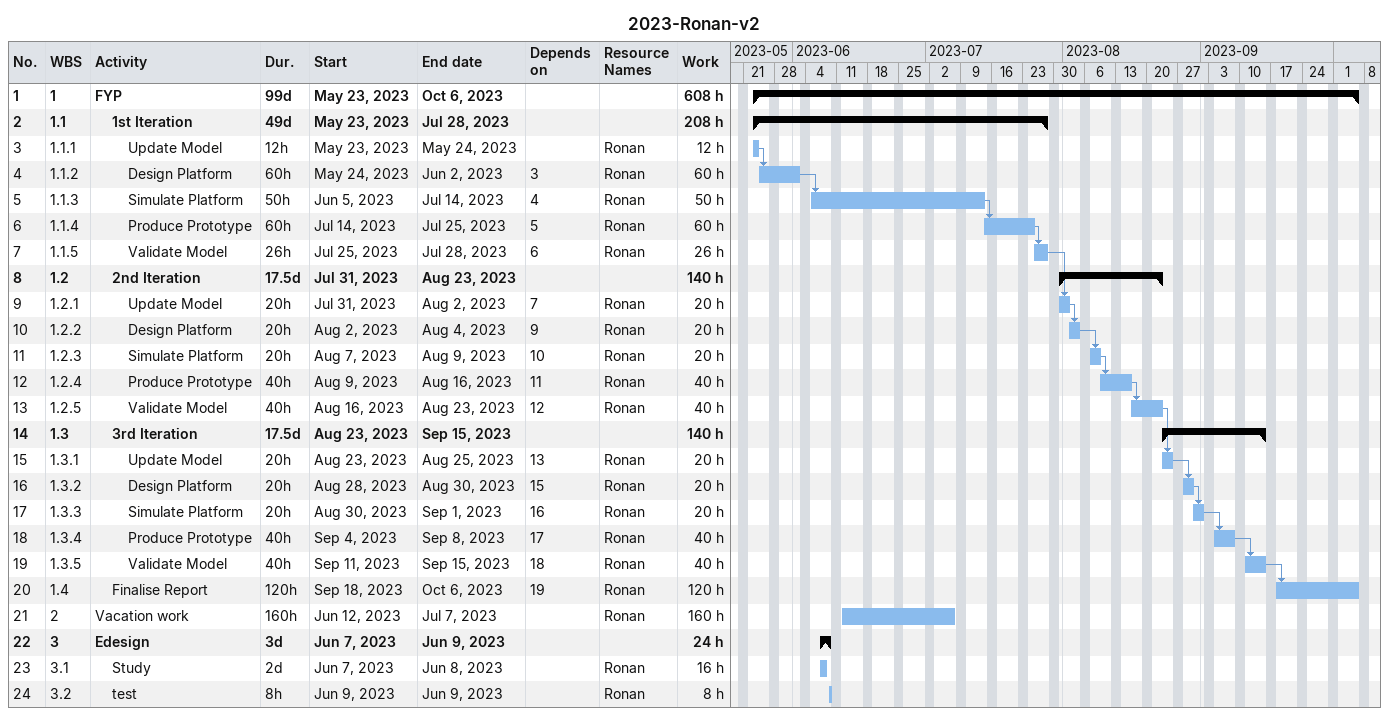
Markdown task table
2023-Ronan-v2

| ID | WBS | Task | Duration | Start | Finish | Predecessors | Resources | Work (h) |
|---|---|---|---|---|---|---|---|---|
| 1 | 1 | **FYP** | 99d | 2023-05-23 | 2023-10-06 |  |  | 608 |
| 2 | 1.1 | **1st Iteration** | 49d | 2023-05-23 | 2023-07-28 |  |  | 208 |
| 3 | 1.1.1 | Update Model | 12h | 2023-05-23 | 2023-05-24 |  | Ronan | 12 |
| 4 | 1.1.2 | Design Platform | 60h | 2023-05-24 | 2023-06-02 | 3 | Ronan | 60 |
| 5 | 1.1.3 | Simulate Platform | 50h | 2023-06-05 | 2023-07-14 | 4 | Ronan | 50 |
| 6 | 1.1.4 | Produce Prototype | 60h | 2023-07-14 | 2023-07-25 | 5 | Ronan | 60 |
| 7 | 1.1.5 | Validate Model | 26h | 2023-07-25 | 2023-07-28 | 6 | Ronan | 26 |
| 8 | 1.2 | **2nd Iteration** | 17.5d | 2023-07-31 | 2023-08-23 |  |  | 140 |
| 9 | 1.2.1 | Update Model | 20h | 2023-07-31 | 2023-08-02 | 7 | Ronan | 20 |
| 10 | 1.2.2 | Design Platform | 20h | 2023-08-02 | 2023-08-04 | 9 | Ronan | 20 |
| 11 | 1.2.3 | Simulate Platform | 20h | 2023-08-07 | 2023-08-09 | 10 | Ronan | 20 |
| 12 | 1.2.4 | Produce Prototype | 40h | 2023-08-09 | 2023-08-16 | 11 | Ronan | 40 |
| 13 | 1.2.5 | Validate Model | 40h | 2023-08-16 | 2023-08-23 | 12 | Ronan | 40 |
| 14 | 1.3 | **3rd Iteration** | 17.5d | 2023-08-23 | 2023-09-15 |  |  | 140 |
| 15 | 1.3.1 | Update Model | 20h | 2023-08-23 | 2023-08-25 | 13 | Ronan | 20 |
| 16 | 1.3.2 | Design Platform | 20h | 2023-08-28 | 2023-08-30 | 15 | Ronan | 20 |
| 17 | 1.3.3 | Simulate Platform | 20h | 2023-08-30 | 2023-09-01 | 16 | Ronan | 20 |
| 18 | 1.3.4 | Produce Prototype | 40h | 2023-09-04 | 2023-09-08 | 17 | Ronan | 40 |
| 19 | 1.3.5 | Validate Model | 40h | 2023-09-11 | 2023-09-15 | 18 | Ronan | 40 |
| 20 | 1.4 | Finalise Report | 120h | 2023-09-18 | 2023-10-06 | 19 | Ronan | 120 |
| 21 | 2 | Vacation work | 160h | 2023-06-12 | 2023-07-07 |  | Ronan | 160 |
| 22 | 3 | **Edesign** | 3d | 2023-06-07 | 2023-06-09 |  |  | 24 |
| 23 | 3.1 | Study | 2d | 2023-06-07 | 2023-06-08 |  | Ronan | 16 |
| 24 | 3.2 | test | 8h | 2023-06-09 | 2023-06-09 |  | Ronan | 8 |
